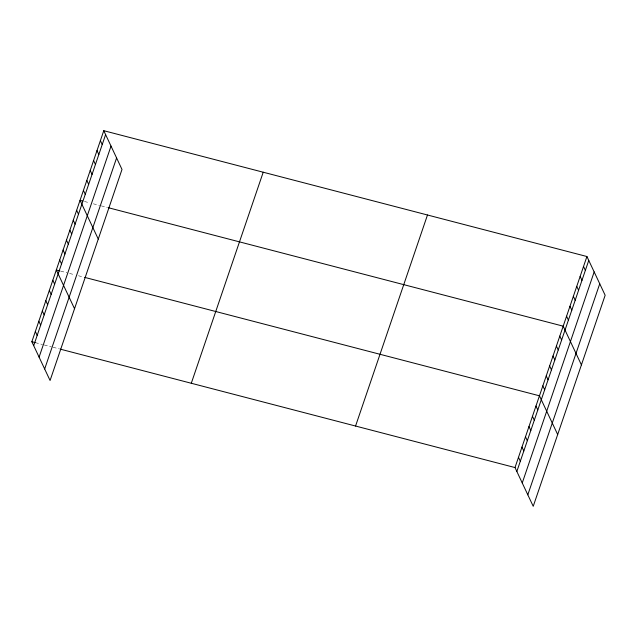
<?xml version="1.0" encoding="UTF-8"?>
<svg xmlns="http://www.w3.org/2000/svg" width="637" height="637" viewBox="0 0 637 637"><rect width="100%" height="100%" fill="white"/><g stroke="black" fill="none" stroke-linecap="round" stroke-linejoin="round"><path stroke-width="0.48" stroke-dasharray="3.19 2.39" d="M84.466 201.499L89.785 202.877M93.328 203.8L99.523 205.417M101.299 205.878L107.502 207.495M60.73 271.139L66.933 272.755M69.592 273.448L74.903 274.826M78.447 275.749L83.766 277.135M35.393 342.658L42.48 344.506M44.248 344.967L51.334 346.815M53.11 347.276L59.313 348.885"/><path stroke-width="0.96" d="M103.775 130.696L122.001 169.442L50.076 380.48L31.85 341.735L103.775 130.696L586.924 256.52L605.15 295.265L533.225 506.304L514.999 467.558L586.924 256.52M33.689 345.644L105.615 134.606M39.096 357.142L111.021 146.104M44.67 368.982L116.595 157.944M191.291 383.259L263.216 172.221M355.557 426.042L427.483 215.003M516.838 471.468L588.755 260.429M522.244 482.965L594.17 271.927M527.818 494.806L599.743 283.768M82.699 201.037L80.039 200.344L98.265 239.082M108.386 207.726L563.188 326.168L581.414 364.905M59.846 270.908L56.303 269.984L74.537 308.722M84.649 277.366L539.451 395.808L557.678 434.545M31.85 341.735L35.393 342.658M60.196 349.116L514.999 467.558M583.532 266.473L585.371 270.383M580.14 276.418L581.979 280.328M576.748 286.371L578.587 290.273M573.356 296.316L575.195 300.226M569.964 306.27L571.803 310.171M566.58 316.215L568.411 320.124M559.796 336.113L561.635 340.023M556.404 346.066L558.243 349.968M553.012 356.011L554.851 359.921M549.62 365.964L551.459 369.866M546.235 375.91L548.067 379.819M542.843 385.863L544.683 389.764M535.956 406.056L537.795 409.965M532.46 416.311L534.3 420.213M528.973 426.559L530.812 430.469M525.477 436.807L527.317 440.716M521.982 447.063L523.821 450.964M518.486 457.31L520.325 461.22M100.383 140.65L102.223 144.551M96.991 150.595L98.831 154.504M93.599 160.548L95.439 164.45M90.215 170.493L92.046 174.403M86.823 180.446L88.662 184.348M83.431 190.391L85.27 194.301M76.647 210.29L78.486 214.199M73.255 220.243L75.094 224.144M69.871 230.188L71.702 234.097M66.479 240.141L68.318 244.043M63.087 250.086L64.926 253.996M59.695 260.039L61.534 263.941M52.807 280.232L54.647 284.142M49.32 290.488L51.159 294.39M45.824 300.736L47.664 304.645M42.329 310.983L44.168 314.893M38.833 321.239L40.672 325.141M35.346 331.487L37.185 335.396"/></g></svg>
